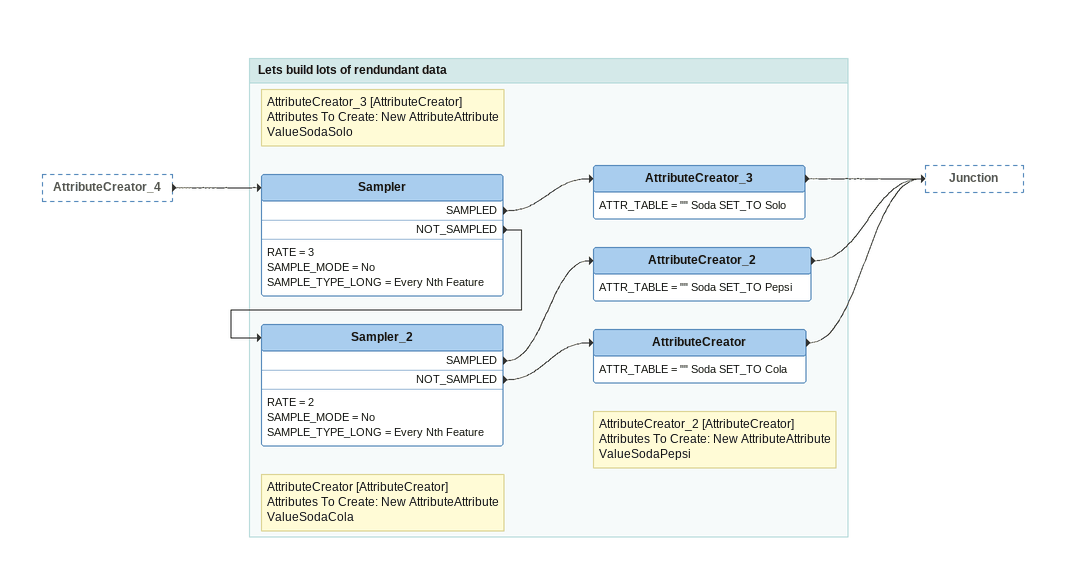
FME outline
AttributeCreator_4 [outside]
    -> Sampler

Bookmark: Lets build lots of rendundant data
Sampler
    RATE = 3
    SAMPLE_MODE = No
    SAMPLE_TYPE_LONG = Every Nth Feature
    SAMPLED -> AttributeCreator_3
    NOT_SAMPLED -> Sampler_2
Note: AttributeCreator_3 [AttributeCreator] / Attributes To Create: New AttributeAttribute ValueSodaSolo
AttributeCreator_3
    ATTR_TABLE = "" Soda SET_TO Solo
    -> Junction
Sampler_2
    RATE = 2
    SAMPLE_MODE = No
    SAMPLE_TYPE_LONG = Every Nth Feature
    SAMPLED -> AttributeCreator_2
    NOT_SAMPLED -> AttributeCreator
Note: AttributeCreator_2 [AttributeCreator] / Attributes To Create: New AttributeAttribute ValueSodaPepsi
AttributeCreator_2
    ATTR_TABLE = "" Soda SET_TO Pepsi
    -> Junction
Note: AttributeCreator [AttributeCreator] / Attributes To Create: New AttributeAttribute ValueSodaCola
AttributeCreator
    ATTR_TABLE = "" Soda SET_TO Cola
    -> Junction
